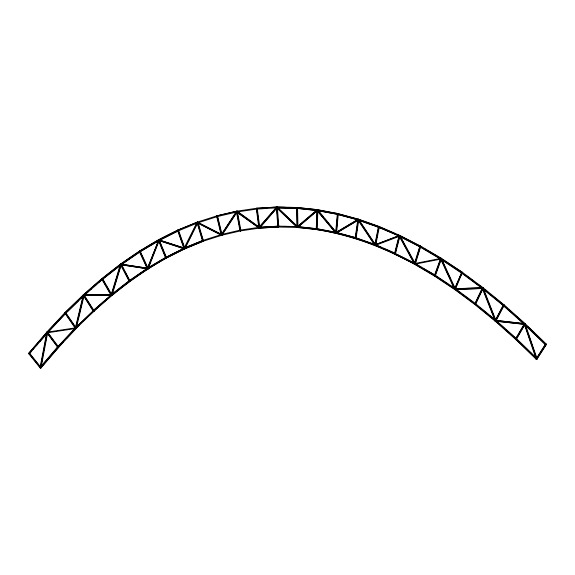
<?xml version="1.0" encoding="UTF-8"?>
<svg xmlns="http://www.w3.org/2000/svg" width="575" height="575" viewBox="0 0 575 575"><rect width="100%" height="100%" fill="white"/><g stroke="black" fill="none" stroke-linecap="round" stroke-linejoin="round"><path stroke-width="0.86" d="M288.916 207.381L296.815 207.575L317.659 209.695L338.071 213.598L358.592 219.197L379.184 226.478L379.047 227.269L358.477 219.988L337.999 214.403L317.608 210.507L317.637 209.695L297.325 207.489L296.815 207.575L296.829 208.394L277.538 207.92M285.401 207.295L276.618 207.079L256.529 208.294L277.085 206.993L297.304 207.489L297.318 208.308L317.63 210.507L317.659 209.695M299.848 226.974L316.48 228.778L316.48 229.59L297.217 227.506L297.706 227.42C324.365 229.36 350.527 235.807 375.418 245.46L375.554 244.67L355.925 237.734L337.604 232.954M316.509 228.778L316.451 229.59L316.969 229.504L316.969 228.692L297.713 226.6L297.706 227.42L297.239 227.506M495.355 320.419L495.348 321.094L524.508 324.393M495.758 321.022L495.765 320.347L524.925 323.639L524.918 324.322L495.132 321.094L474.792 304.455L454.566 289.441L434.47 276.036L435.217 275.224L415.229 263.429L414.51 264.263C383.956 247.566 350.966 234.931 316.451 229.59M316.911 210.141L317.867 210.148L317.206 229.145L316.796 229.217L316.243 229.138L316.882 211.003M316.243 229.138L316.652 229.066L317.314 210.069M317.069 221.447L317.285 215.402M121.124 264.011L121.095 264.694L147.933 268.877L147.962 268.202L120.47 264.083L101.775 278.674L83.253 294.903L64.91 312.743L65.349 313.404L57.493 321.82M316.94 229.504L316.998 228.692L336.375 232.393L355.903 237.727L355.81 238.524L355.3 238.603M336.325 233.206L336.375 232.393L336.303 233.206L335.814 233.292M318.823 210.917L338.021 214.41L338.071 213.598L332.479 212.707M335.627 232.818L337.324 214.022M336.641 227.822L336.871 225.256M337.18 221.835L337.489 218.421M338.28 214.072L336.591 232.875L336.037 232.746L337.726 213.943L338.28 214.072L337.87 214.144M337.999 214.403L338.093 213.605M337.511 214.489L358.498 219.995L358.592 219.197L357.959 219.37M355.142 238.122L357.822 219.592L358.232 219.521L358.771 219.686L356.09 238.215L355.681 238.294M358.232 219.521L355.544 238.05L356.09 238.215M356.191 234.758L356.45 232.997M356.708 231.229L356.96 229.468M357.341 226.823L357.6 225.055M159.095 239.761L158.995 240.422L184.597 248.788L184.697 248.127L158.693 239.833L184.287 248.199M358.477 219.988L358.613 219.204M355.788 238.517L355.925 237.734M337.604 213.692L358.103 219.283L378.695 226.564L378.537 227.348L399.675 236.203L399.848 235.434L379.205 226.485L378.695 226.564L378.558 227.355L358.807 220.369M46.819 332.738L47.689 332.544L41.033 367.72L40.171 367.921L28.843 353.805L29.627 353.266L40.954 367.389L40.573 367.849L40.085 367.59L46.748 332.415L47.617 332.221L58.521 346.84L57.723 347.357L47.337 333.435M40.085 367.59L40.494 367.518L47.15 332.343M41.623 362.516L42.457 358.117M43.29 353.726L43.621 351.965M43.959 350.204L44.289 348.45M45.619 341.413L46.453 337.015M46.783 335.254L47.121 333.5M374.771 245.043L378.4 226.845L378.81 226.773L379.342 226.988L375.712 245.18L375.173 244.964L378.81 226.773M375.655 243.52L376 241.787M376.862 237.453L377.207 235.721M378.594 228.792L378.939 227.06M379.205 226.485L379.026 227.262L399.675 236.203M414.999 264.177L394.637 254.092L394.831 253.323L415.207 263.422L414.999 264.177L434.973 275.964M395.147 254.013L395.32 253.237L375.576 244.684L375.396 245.453L395.147 254.013L395.341 253.244M75.541 327.211L83.03 295.981M83.641 295.04L75.742 328.002L76.274 328.246L84.173 295.277L83.238 295.112L93.596 310.996L94.02 310.608L84.123 294.961L83.698 295.356M76.073 327.448L77.532 321.375M77.941 319.643L80.442 309.235M80.859 307.496L81.478 304.894M81.894 303.162L82.728 299.69M399.05 235.772L394.522 253.582L395.054 253.834M395.269 252.986L396.563 247.897M396.994 246.201L398.928 238.568M399.984 235.951L395.456 253.755L394.932 253.51L399.452 235.7L414.841 263.982L415.287 263.63L399.948 235.649L399.539 235.721M394.637 254.092L394.853 253.338L383.309 248.335M399.869 235.441L399.654 236.196L420.361 246.797L441.118 259.045L461.933 272.924L462.214 272.205L441.377 258.319L420.591 246.057L399.869 235.441L399.215 235.57M439.861 258.678L419.858 246.876L420.591 246.057L419.858 246.876L400.761 237.094M197.807 222.137L197.635 222.769L221.742 235.153L221.921 234.521L197.405 222.209M221.512 234.6L221.339 235.225L222.058 235.067L237.317 211.765L236.871 211.305L221.612 234.614L222.058 235.067M120.441 264.284L111.068 295.025L111.996 295.241L121.368 264.493L120.851 264.213L111.471 294.953M112.369 292.747L118.881 271.4M119.399 269.689L120.7 265.42M414.654 262.912L419.764 246.359L420.282 246.646L419.513 249.126M414.805 263.666L420.167 246.287L420.692 246.574L415.323 263.954L414.395 263.738L414.913 264.026M415.43 262.365L416.702 258.232M417.213 256.572L419.003 250.786M419.858 246.876L420.102 246.143L422.409 247.502M420.347 246.79L420.591 246.057M440.86 259.095L440.73 258.419L441.377 258.319L440.615 259.117L440.874 258.391L427.8 250.678M441.118 259.045L441.363 258.304M434.398 275.511L440.249 259.397M440.946 258.52L434.801 275.439L435.311 275.763L441.456 258.843L440.536 258.592L441.047 258.915L434.901 275.835M147.617 267.612L158.793 239.919L159.297 240.257L148.199 268.705L147.286 268.446M147.696 268.374L158.793 239.919M149.097 265.434L150.729 261.251M151.383 259.577L158.894 240.328M440.615 259.117L440.888 258.405M435.239 275.238L434.959 275.95L455.069 289.362L475.288 304.376L495.636 321.015L495.973 320.34L475.611 303.693L455.364 288.657L435.239 275.238L423.2 268.511M454.581 289.448L454.861 288.736L454.566 289.441L482.957 288.427L482.899 287.744L455.141 288.672L455.199 289.354M454.854 288.089L461.783 272.399L462.278 272.744L455.414 289.189L454.918 288.837L461.783 272.399M455.695 287.615L457.757 282.684M458.44 281.038L459.468 278.573M460.158 276.927L462.278 272.744M236.965 211.83L237.216 211.241L259.634 227.398L259.382 227.987L236.562 211.902M442.103 260.108L461.445 273.01L482.324 288.513L503.276 305.641L503.765 305.555L504.095 304.887L483.137 287.744L482.799 288.42L483.122 287.737L462.228 272.219L461.919 272.909L482.813 288.427L503.765 305.555L524.781 324.3L525.14 323.646L504.11 304.894L503.247 305.102L495.528 319.786M474.799 304.47L475.611 303.693L475.288 304.376M475.238 304.304L474.756 303.923L482.281 287.974M475.166 303.852L482.684 287.902L483.173 288.276L475.647 304.225L474.756 303.923M475.618 303.507L477.875 298.72M479.751 294.731L482.763 288.348M495.147 321.102L503.65 305.023L504.124 305.426L495.995 320.886L495.528 320.483L495.132 321.094L515.61 339.351L536.202 359.224L536.691 359.138L537.072 358.505L516.472 338.625L515.602 339.343L524.688 323.768L525.148 324.192L516.472 339.157L516.012 338.732L515.602 339.343M184.395 247.545L197.074 222.331M188.837 240.055L192.007 233.752M196.362 225.084L197.153 223.51M184.884 248.652L197.958 222.647L197.484 222.259L184.482 248.723M495.995 320.189L503.714 305.505M503.75 305.548L504.11 304.894M516.034 338.057L524.278 323.84M517.795 336.238L525.148 323.66L546.25 344.022L545.869 344.655L524.767 324.286M276.927 207.676L277.243 207.144L297.821 226.751L297.512 227.283L276.927 207.676L260.468 226.672M536.202 359.224L536.583 358.592M536.669 357.952L545.387 344.195L546.25 344.022M537.072 358.505L536.209 358.678L536.655 359.123L546.243 344.569L545.797 344.123L536.619 358.606L537.064 359.052L546.243 344.569M221.684 233.953L236.462 211.384L237.216 211.241M222.604 233.68L236.433 212.563M317.407 210.342L317.781 209.875L336.497 232.573L336.123 233.04L316.998 210.414M28.843 353.805L29.627 353.266M40.171 367.921L40.545 367.461L29.756 354.013M28.75 353.273L46.733 332.213L64.903 312.757L83.734 294.824L84.166 295.485L65.837 313.317L47.689 332.752L29.224 353.884L28.75 353.273L47.222 332.127L65.392 312.671L65.852 313.303L65.399 312.656M29.807 353.208L30.964 351.85M32.71 349.808L33.867 348.45M36.189 345.733L37.346 344.375M39.668 341.658L46.632 333.507M41.213 366.067L57.637 346.833L75.332 327.887M40.566 367.303L58.125 346.747L75.821 327.8L76.274 328.433L58.592 347.372L41.041 367.921L40.078 367.389L41.041 367.921M41.688 366.678L63.595 341.586M259.49 226.83L275.899 207.898M258.901 227.506L276.891 207.151L277.287 207.668L259.706 227.952L258.973 228.059L237.281 212.419M47.617 332.221L47.229 332.666L58.125 347.278M48.415 331.545L51.441 328.303M52.648 327.01L56.278 323.114M66.642 338.316L72.737 331.789M74.563 329.827L75.785 328.519M64.968 313.274L65.377 312.857M75.799 328.332L76.209 327.915L65.787 312.786L65.377 313.202L75.799 328.332L76.274 328.246M375.238 245.281L375.655 244.871L358.707 219.398L358.29 219.808L375.238 245.281L374.828 245.353L358.369 220.606M67.879 310.946L78.624 300.488M80.522 298.648L83.044 296.183M76.612 326.636L93.646 310.457C125.673 281.017 162.107 255.659 203.09 240.443L203.349 241.22L184.812 248.838L166.419 258.067L166.132 257.298L165.629 257.399L148.098 267.799M75.778 328.533L78.955 325.443M83.404 321.109L87.22 317.4M89.125 315.538L93.581 311.212L93.143 310.55M75.656 328.533L76.274 328.433C103.112 301.214 132.911 276.625 166.441 258.053L166.118 257.312M83.289 295.428L83.713 295.033M83.763 296.175L93.186 311.068L93.617 310.68L84.187 295.78M83.246 294.91L83.677 295.572L83.253 294.903L83.742 294.81C111.96 268.92 143.333 246.158 178.185 230.05L178.48 230.812L159.232 240.465L158.944 239.703L158.434 239.797L139.373 251.11L120.484 264.069M84.992 294.422L88.298 291.525M90.275 289.793L91.597 288.628M94.904 285.739L96.226 284.575M98.871 282.26L101.516 279.946M93.818 309.961L111.579 294.738L111.981 295.428L111.349 295.514M93.157 310.543L93.567 311.219L108.833 297.843M297.757 226.241L316.351 210.457M317.429 209.825L297.498 226.73L297.836 227.305L317.759 210.393L317.019 209.897M298.756 226.248L317.357 210.472M101.789 279.198L102.235 278.832M103.55 278.293L120.161 265.327M112.477 293.739L129.138 280.737L129.641 280.643L130.015 281.355L129.512 281.455L147.674 268.985M112.175 294.989L129.526 281.441M399.496 236.002L399.948 235.649M399.086 236.073L414.431 264.054L414.884 263.702M123.021 263.3L138.992 252.339M129.152 280.729L146.596 268.755M146.941 267.986L139.344 251.627L139.818 251.318L140.221 251.246L148.185 268.388L147.301 268.762M139.344 251.627L140.221 251.246M453.79 287.637L440.558 258.908L441.032 258.606M440.558 258.908L441.435 258.527L455.407 288.858L454.523 289.232L454.997 288.93M336.533 232.12L357.19 219.822M336.174 232.501L358.369 219.291L358.635 219.916L336.447 233.119L335.771 232.573M337.568 232.278L358.232 219.988M102.163 279.378L101.775 278.674L102.652 279.285L121.347 264.694L120.958 263.997L121.332 264.708L140.207 251.757L139.847 251.031L139.358 251.117L139.718 251.843L157.996 240.997M148.422 268.539L165.952 258.139L184.345 248.917L202.86 241.306L221.979 235.225L221.785 234.428L240.566 230.043L240.738 230.855L221.468 235.319L221.282 234.521L221.468 235.319L221.979 235.225L221.77 234.435L202.623 240.522L185.682 247.48M159.289 239.955L158.801 240.221L165.988 257.823L166.484 257.557L159.289 239.955L158.887 240.027M158.391 240.3L165.586 257.895L166.074 257.629L160.518 244.03M494.45 319.218L482.274 288.291L483.173 287.96L496.009 320.555L495.104 320.886L495.6 320.627M158.456 239.789L177.697 230.137L197.635 222.058L197.886 222.834L178.458 230.819L178.207 230.043M159.548 240.149L177.991 230.898L177.718 230.129L197.146 222.144L197.656 222.051L197.865 222.841L217.472 216.538L217.257 215.747L216.768 215.833L216.962 216.631L217.451 216.545L237.223 211.931L257.126 209.02L256.996 208.208L236.584 211.212L216.789 215.826L216.983 216.624M177.632 230.625L178.545 230.323L184.898 248.342L184.395 248.572L178.042 230.553L177.632 230.625L183.698 247.825M525.169 323.869L524.666 324.092L536.583 358.937L537.093 358.714L525.169 323.869L524.767 323.941M524.256 324.163L536.18 359.008L537.093 358.714M375.777 244.497L398.374 235.887M375.137 245.475L399.819 236.153L399.618 235.498L375.346 244.749L375.547 245.403L374.907 245.539M202.917 240.932L203.435 240.745L197.98 222.36L197.462 222.547L202.917 240.932L202.515 241.004L197.304 223.459M197.167 222.137L217.257 215.747L237.051 211.126L237.223 211.931L237.072 211.118L236.562 211.212M220.958 234.133L216.653 216.293L217.178 216.15M217.055 216.222L217.587 216.078L222.101 234.765L221.159 234.981L221.569 234.909L217.055 216.222L216.653 216.293M236.418 211.658L237.36 211.485L240.882 230.403L239.933 230.582L236.577 212.52M256.881 208.667L257.291 208.596L259.778 227.664L259.232 227.722L256.745 208.646L257.291 208.596M257.126 209.02L256.615 209.113L277.172 207.812L297.347 208.308L297.304 207.489M276.597 207.079L277.107 206.993L277.172 207.812L276.661 207.898M276.482 207.223L276.891 207.151M276.841 207.223L277.243 207.144M296.966 226.205L296.599 207.963L297.009 207.891L297.562 207.927L297.943 227.032L297.39 226.996L297.009 207.891M297.347 208.308L296.829 208.394L296.815 207.575M317.371 209.947L317.781 209.875M317.12 210.594L317.63 210.507M240.077 230.137L259.483 227.276L278.523 226.126L297.685 226.6L297.728 227.42L278.099 227.039L278.609 226.945L278.544 226.126L278.609 226.945L259.591 228.095L259.505 227.276L258.994 227.369M240.472 230.482L240.882 230.403M240.738 230.855L240.228 230.942L259.613 228.095L259.483 227.276M259.613 228.095L259.102 228.182L278.12 227.039M278.25 226.55L276.812 207.417L277.366 207.403L278.803 226.543L277.84 226.622L276.402 207.489M202.601 240.53L203.112 240.436L203.327 241.227M159.44 240.774L184.187 248.86L184.834 248.831L184.546 248.069L165.643 257.384L165.931 258.153L166.441 258.053M357.887 219.88L358.771 219.686M165.586 257.895L165.988 257.823M147.322 268.259L147.825 268.158L148.163 268.899L121.555 264.902M378.537 227.348L379.047 227.269M111.996 295.241L111.104 295.356L102.235 279.967M93.186 311.068L93.596 310.996M93.567 311.219L94.07 311.125L93.646 310.457M414.431 264.054L414.841 263.982M46.733 332.213L47.215 332.832L46.748 332.206L47.366 332.106L47.481 332.781L76.058 328.462L75.95 327.786L46.963 332.178L47.071 332.853M441.636 258.901L462.228 272.219M461.43 272.996L461.933 272.924M57.637 346.833L58.607 347.365L58.14 346.732M482.49 287.823L483.137 287.744M482.77 288.032L483.173 287.96M482.31 288.506L483.173 288.276M524.515 323.711L525.148 323.66M536.18 359.008L536.583 358.937M536.655 359.123L537.064 359.052M259.878 227.312L278.034 226.219M455.63 288.715L464.586 288.413M466.375 288.355L481.598 287.852M456.579 289.369L482.547 288.506M84.381 294.889L111.306 294.831M84.424 295.572L110.45 295.514M284.151 226.363L296.326 226.665M296.599 207.963L297.153 207.999M297.713 208.495L316.257 210.5M498.007 320.713L523.631 323.617M316.652 229.066L317.206 229.145M120.714 264.09L147.552 268.273M317.17 209.782L330.776 212.383M317.386 228.951L335.009 232.314M355.436 237.82L375.065 244.763M46.748 332.415L47.287 332.616M40.494 367.518L41.033 367.72M378.717 226.572L391.417 232.077M393.005 232.767L395.392 233.802M396.98 234.485L399.359 235.52M376.733 245.482L381.663 247.624M399.381 235.527L416.106 244.095M417.694 244.907L419.29 245.726M396.441 254.15L411.542 261.884M198.957 223.014L220.735 234.197M198.001 223.237L220.563 234.823M423.948 248.414L426.262 249.773M416.278 264.428L417.817 265.334M419.355 266.239L421.662 267.605M414.496 264.256L434.484 276.05M434.75 275.324L437.726 277.308M439.214 278.3L442.944 280.787M444.432 281.779L448.155 284.266M450.39 285.753L453.373 287.737M454.516 288.909L455.012 289.261M237.533 211.837L259.224 227.477M461.739 272.306L463.177 273.377M466.785 276.05L473.987 281.398M478.314 284.611L482.633 287.823M456.27 289.778L459.763 292.373M463.249 294.961L468.833 299.108M470.228 300.143L473.017 302.22M484.675 289.491L486.702 291.151M492.114 295.572L502.255 303.866M480.556 308.222L488.017 314.324M489.375 315.438L491.409 317.098M492.768 318.212L494.126 319.319M495.118 320.555L495.592 320.958M504.275 305.569L506.906 307.912M508.875 309.673L512.167 312.599M513.475 313.77L523.99 323.15M503.262 305.634L524.292 324.386M496.814 321.619L498.798 323.387M501.436 325.738L504.081 328.095M505.403 329.274L514.654 337.525M515.602 338.804L536.691 359.138M280.054 210.285L296.772 226.212M277.164 208.358L296.456 226.744M527.857 326.83L534.254 333.004M539.364 337.935L541.923 340.407M524.918 324.997L545.38 344.741M519.203 341.816L527.57 349.895M530.143 352.382L531.437 353.625M221.202 234.686L221.648 235.139M319.643 212.7L323.61 217.515M324.746 218.888L326.449 220.951M327.585 222.331L329.281 224.394M330.417 225.767L334.391 230.582M317.565 211.104L335.721 233.119M29.246 353.726L40.573 367.849M29.239 353.179L29.713 353.798M259.311 227.434L259.706 227.952M48.25 333.687L53.439 340.652M56.041 344.13L58.111 346.912M64.903 312.757L65.356 313.397M65.873 313.576L75.303 327.268M65.464 314L75.39 328.404M359.756 221.655L375.245 244.943M94.07 311.125L93.632 310.464L75.828 327.786L76.267 328.447M102.257 278.595L102.666 279.277L84.158 295.493L83.742 294.81M101.768 278.681L102.177 279.364M102.673 279.601L105.778 284.984M106.67 286.522L109.775 291.913M400.394 237.274L404.225 244.274M405.08 245.827L407.639 250.492M408.487 252.044L414.029 262.15M111.579 294.738L111.967 295.442M121.347 265.053L123 268.223M125.062 272.191L129.598 280.916M120.887 265.391L129.145 281.254M129.641 280.643L130 281.362M140.537 252.878L147.056 266.901M139.747 251.548L147.71 268.69M441.765 260.202L450.218 278.559M452.058 282.548L453.165 284.941M440.96 258.829L454.933 289.16M158.923 239.71L159.253 240.458L140.192 251.764L139.862 251.016M165.629 257.399L165.952 258.139M147.825 268.158L148.149 268.906M139.373 251.11L139.703 251.85M159.21 240.832L159.864 242.427M483.093 288.866L484.739 293.049M485.401 294.716L487.701 300.567M488.362 302.242L493.954 316.451M494.615 318.119L495.269 319.793M482.684 288.219L495.513 320.814M177.697 230.137L177.991 230.898M178.43 231.215L183.914 246.776M525.054 324.789L526.506 329.044M528.547 334.988L536.396 357.938M184.561 248.055L184.812 248.838M198.066 224.099L198.813 226.607M199.805 229.95L200.553 232.458M201.049 234.133L203.033 240.817M217.587 217.846L219.025 223.797M219.434 225.493L220.663 230.589M217.278 215.74L217.451 216.545M414.589 263.544L414.719 264.22M237.116 212.419L237.913 216.717M238.237 218.435L238.553 220.16M238.877 221.878L239.674 226.176M236.821 211.586L240.343 230.51M240.587 230.043L240.717 230.855M257.226 211.269L257.564 213.864M257.787 215.603L258.017 217.336M258.47 220.8L258.692 222.539M258.923 224.272L259.26 226.873M256.335 208.725L258.829 227.793M257.018 208.2L257.104 209.02M454.732 288.743L454.789 289.426M277.344 212.7L277.61 216.178M277.998 221.397L278.199 224.006M83.483 294.889L83.526 295.572M277.107 206.993L277.15 207.812M455.35 288.643L455.069 289.362L455.364 288.657M495.981 320.354L495.621 321.001L516.098 339.264L516.458 338.61L495.981 320.354M102.638 278.76L102.199 279.127L111.514 295.277L111.952 294.91L102.638 278.76M121.339 264.184L120.879 264.522L129.548 281.175L130.007 280.844L121.339 264.184M441.133 258.34L414.999 263.472L415.128 264.148L441.262 259.016L441.133 258.34M111.708 294.752L83.885 294.817L83.936 295.5L111.758 295.435L111.708 294.752M47.703 332.745L47.222 332.127L47.689 332.752"/></g></svg>
